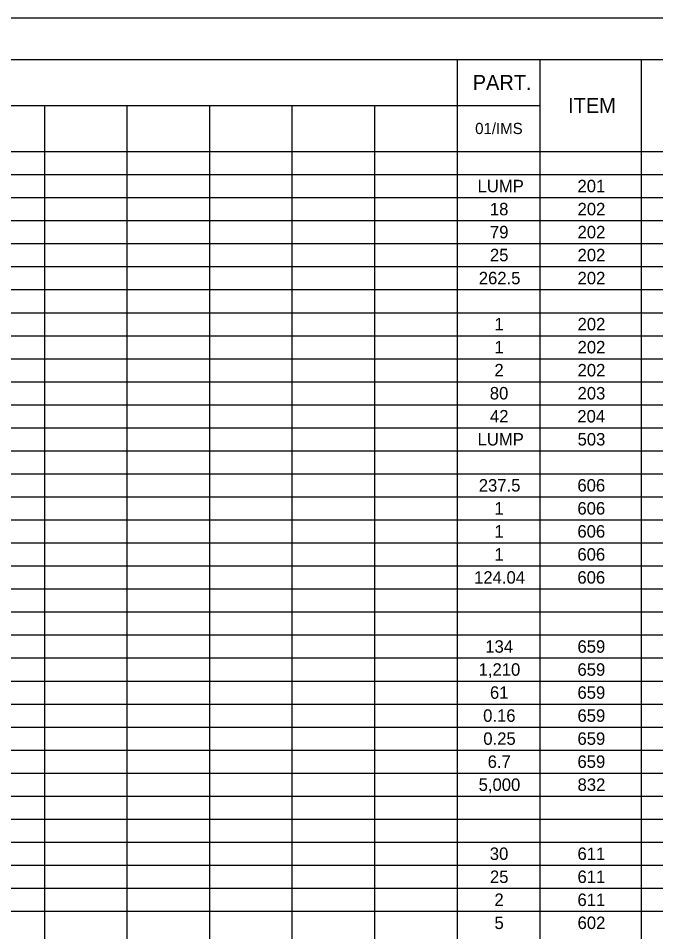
# Model space of a CAD drawing. Extents: x 0 to 34, y 0 to 22.
# Drawn here: x 9.22 to 16.98, y 10.89 to 22 of the extents above; entities that cross this region are included whole.
import ezdxf

# ---------------------------------------------------------------- set-up
doc = ezdxf.new("R2010")
doc.units = 0
for name, color, linetype in [('Default', 7, 'Continuous'), ('SH_Border', 7, 'Continuous'), ('SH_Cut_Line', 7, 'Continuous')]:
    doc.layers.add(name, color=color, linetype=linetype)

msp = doc.modelspace()

# ---------------------------------------------------------------- linework, layer by layer
at = {"layer": 'Default'}
for p, q in [((1.5, 21.5), (32, 21.5)), ((14.56, 21.5), (14.56, 0.502)), ((15.564, 21.5), (15.564, 0.502)), ((16.799, 21.5), (16.799, 0.502)), ((1.5, 20.94), (15.564, 20.94)), ((9.537, 20.94), (9.537, 0.502)), ((10.541, 20.94), (10.541, 0.502)), ((11.546, 20.94), (11.546, 0.502)), ((12.55, 20.94), (12.55, 0.502)), ((13.555, 20.94), (13.555, 0.502)), ((1.5, 20.38), (32, 20.38)), ((1.5, 20.1), (32, 20.1)), ((1.5, 19.82), (32, 19.82)), ((1.5, 19.54), (32, 19.54)), ((1.5, 19.26), (32, 19.26)), ((1.5, 18.98), (32, 18.98)), ((1.5, 18.7), (32, 18.7)), ((1.5, 18.42), (32, 18.42)), ((1.5, 18.14), (32, 18.14)), ((1.5, 17.86), (32, 17.86)), ((1.5, 17.58), (32, 17.58)), ((1.5, 17.3), (32, 17.3)), ((1.5, 17.021), (32, 17.021)), ((1.5, 16.741), (32, 16.741)), ((1.5, 16.461), (32, 16.461)), ((1.5, 16.181), (32, 16.181)), ((1.5, 15.901), (32, 15.901)), ((1.5, 15.621), (32, 15.621)), ((1.5, 15.341), (32, 15.341)), ((1.5, 15.061), (32, 15.061)), ((1.5, 14.781), (32, 14.781)), ((1.5, 14.501), (32, 14.501)), ((1.5, 14.221), (32, 14.221)), ((1.5, 13.941), (32, 13.941)), ((1.5, 13.661), (32, 13.661)), ((1.5, 13.381), (32, 13.381)), ((1.5, 13.101), (32, 13.101)), ((1.5, 12.821), (32, 12.821)), ((1.5, 12.541), (32, 12.541)), ((1.5, 12.261), (32, 12.261)), ((1.5, 11.981), (32, 11.981)), ((1.5, 11.701), (32, 11.701)), ((1.5, 11.421), (32, 11.421)), ((1.5, 11.141), (32, 11.141))]:
    msp.add_line(p, q, dxfattribs=at)
at = {"layer": 'SH_Border'}
msp.add_lwpolyline([(1.5, 21.5), (33.5, 21.5), (33.5, 0.5), (1.5, 0.5)], close=True, dxfattribs=at)
at = {"layer": 'SH_Cut_Line'}
msp.add_lwpolyline([(0, 0), (34, 0), (34, 22), (0, 22)], close=True, dxfattribs=at)

# ---------------------------------------------------------------- texts
at = {"layer": 'Default'}
for s, height, p in [('PART.', 0.1818, (14.749, 21.129)), ('ITEM', 0.1818, (15.91, 20.849)), ('01/IMS', 0.1364, (14.779, 20.592)), ('LUMP', 0.1515, (14.808, 19.884)), ('201', 0.1515, (16.024, 19.884)), ('18', 0.1515, (14.958, 19.604)), ('202', 0.1515, (16.025, 19.604)), ('79', 0.1515, (14.959, 19.324)), ('202', 0.1515, (16.025, 19.324)), ('25', 0.1515, (14.959, 19.045)), ('202', 0.1515, (16.025, 19.045)), ('262.5', 0.1515, (14.823, 18.765)), ('202', 0.1515, (16.025, 18.765)), ('1', 0.152, (15.013, 18.205)), ('202', 0.1515, (16.025, 18.205)), ('1', 0.152, (15.013, 17.925)), ('202', 0.1515, (16.025, 17.925)), ('2', 0.152, (15.013, 17.645)), ('202', 0.1515, (16.025, 17.645)), ('80', 0.1515, (14.957, 17.365)), ('203', 0.1515, (16.025, 17.365)), ('42', 0.1515, (14.959, 17.085)), ('204', 0.1515, (16.022, 17.085)), ('LUMP', 0.1515, (14.808, 16.805)), ('503', 0.1515, (16.025, 16.805)), ('237.5', 0.1515, (14.823, 16.245)), ('606', 0.1515, (16.023, 16.245)), ('1', 0.152, (15.013, 15.965)), ('606', 0.1515, (16.023, 15.965)), ('1', 0.152, (15.013, 15.685)), ('606', 0.1515, (16.023, 15.685)), ('1', 0.152, (15.013, 15.405)), ('606', 0.1515, (16.023, 15.405)), ('124.04', 0.1515, (14.766, 15.125)), ('606', 0.1515, (16.023, 15.125)), ('134', 0.1515, (14.902, 14.285)), ('659', 0.1515, (16.024, 14.285)), ('1,210', 0.1515, (14.821, 14.005)), ('659', 0.1515, (16.024, 14.005)), ('61', 0.1515, (14.959, 13.725)), ('659', 0.1515, (16.024, 13.725)), ('0.16', 0.1515, (14.876, 13.445)), ('659', 0.1515, (16.024, 13.445)), ('0.25', 0.1515, (14.878, 13.165)), ('659', 0.1515, (16.024, 13.165)), ('6.7', 0.1515, (14.931, 12.885)), ('659', 0.1515, (16.024, 12.885)), ('5,000', 0.1515, (14.821, 12.605)), ('832', 0.1515, (16.025, 12.605)), ('30', 0.1515, (14.957, 11.765)), ('611', 0.1515, (16.024, 11.765)), ('25', 0.1515, (14.959, 11.485)), ('611', 0.1515, (16.024, 11.485)), ('2', 0.152, (15.013, 11.205)), ('611', 0.1515, (16.024, 11.205)), ('5', 0.152, (15.014, 10.925)), ('602', 0.1515, (16.025, 10.925))]:
    msp.add_text(s, height=height, dxfattribs=at).set_placement(p)

doc.saveas('drawing.dxf')
